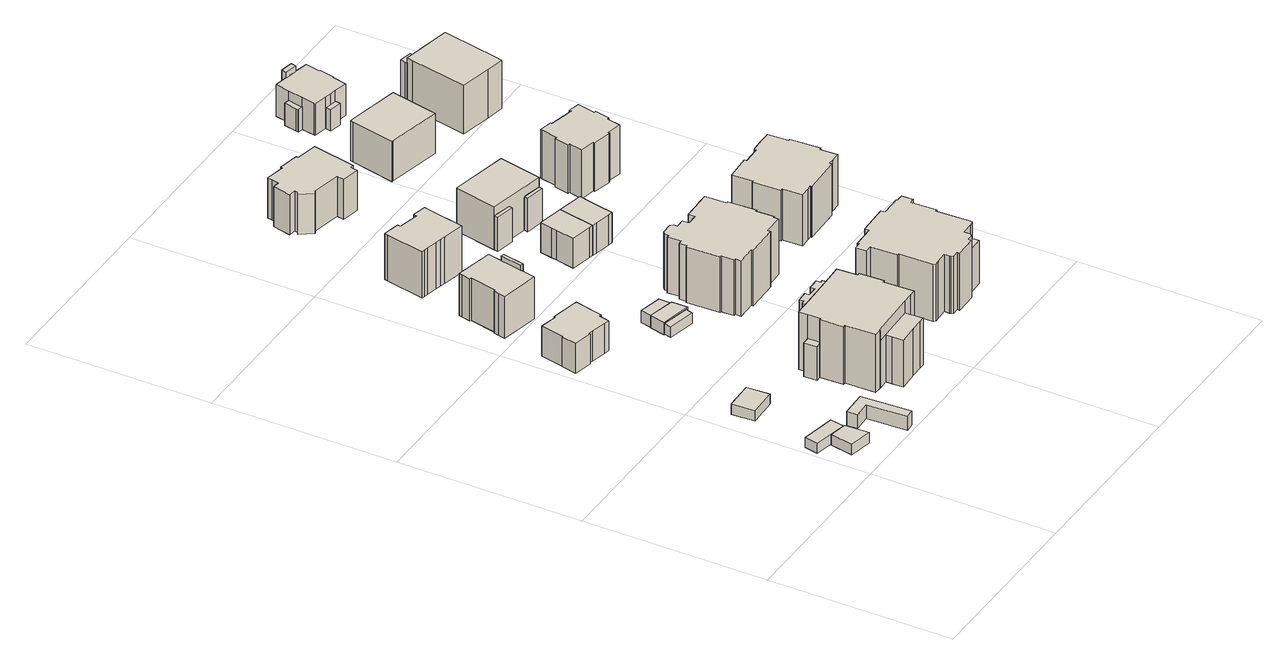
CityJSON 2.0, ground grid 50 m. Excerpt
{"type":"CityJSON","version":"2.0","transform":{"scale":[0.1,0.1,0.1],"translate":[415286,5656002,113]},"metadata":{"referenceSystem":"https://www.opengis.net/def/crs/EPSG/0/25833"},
"CityObjects":{
"building1":{"type":"Building","attributes":{"Dachtyp_tdc":"tdcPolyFlatRoof","Gemeindeschluessel":14612000,"Dachneigung":4.1,"QualitaetDacherkennung":84,"Geometrietyp2DReferenz":"3000","measuredHeight":3.27,"function":"31001_9998","roofType":"2100"},"geometry":[{"type":"Solid","lod":"1","boundaries":[[[[0,1,2,3]],[[4,5,6,7]],[[3,5,4,0]],[[2,6,5,3]],[[1,7,6,2]],[[0,4,7,1]]]]}]},
"building2":{"type":"Building","attributes":{"Dachtyp_tdc":"tdcPolyFlatRoof","Gemeindeschluessel":14612000,"Dachneigung":0,"QualitaetDacherkennung":75,"Geometrietyp2DReferenz":"3000","measuredHeight":2.76,"function":"31001_9998","roofType":"1000"},"geometry":[{"type":"Solid","lod":"1","boundaries":[[[[8,9,10,11]],[[12,13,14,15]],[[11,13,12,8]],[[10,14,13,11]],[[9,15,14,10]],[[8,12,15,9]]]]}]},
"building3":{"type":"Building","attributes":{"Dachtyp_tdc":"tdcPolyFlatRoof","Gemeindeschluessel":14612000,"Dachneigung":4.63,"QualitaetDacherkennung":81,"Geometrietyp2DReferenz":"3000","measuredHeight":4.35,"function":"31001_9998","roofType":"2100"},"geometry":[{"type":"Solid","lod":"1","boundaries":[[[[16,17,18,19,20,21]],[[22,23,24,25,26,27]],[[21,23,22,16]],[[20,24,23,21]],[[19,25,24,20]],[[18,26,25,19]],[[17,27,26,18]],[[16,22,27,17]]]]}]},
"building4":{"type":"Building","attributes":{"Dachtyp_tdc":"tdcPolyFlatRoof","Gemeindeschluessel":14612000,"Dachneigung":0,"QualitaetDacherkennung":76,"Geometrietyp2DReferenz":"3000","measuredHeight":2.89,"function":"31001_9998","roofType":"1000"},"geometry":[{"type":"Solid","lod":"1","boundaries":[[[[28,29,30,31]],[[32,33,34,35]],[[31,33,32,28]],[[30,34,33,31]],[[29,35,34,30]],[[28,32,35,29]]]]}]},
"building5":{"type":"Building","attributes":{"Dachtyp_tdc":"tdcFreeFormRoof","Gemeindeschluessel":14612000,"Dachneigung":2.57,"QualitaetDacherkennung":37,"Geometrietyp2DReferenz":"3000","measuredHeight":10.55,"function":"31001_9998","roofType":"5000"},"geometry":[{"type":"Solid","lod":"1","boundaries":[[[[36,37,38,39,40,41,42,43,44,45,46,47,48,49,50,51]],[[52,53,54,55,56,57,58,59,60,61,62,63,64,65,66,67]],[[51,53,52,36]],[[50,54,53,51]],[[49,55,54,50]],[[48,56,55,49]],[[47,57,56,48]],[[46,58,57,47]],[[45,59,58,46]],[[44,60,59,45]],[[43,61,60,44]],[[42,62,61,43]],[[41,63,62,42]],[[40,64,63,41]],[[39,65,64,40]],[[38,66,65,39]],[[37,67,66,38]],[[36,52,67,37]]]]}]},
"building6":{"type":"Building","attributes":{"Gemeindeschluessel":14612000,"Geometrietyp2DReferenz":"3000","function":"31001_9998","roofType":"9999"},"children":["building6-1","building6-2"]},
"building6-1":{"type":"BuildingPart","attributes":{"Dachtyp_tdc":"tdcPolyFlatRoof","Dachneigung":0,"QualitaetDacherkennung":70,"Geometrietyp2DReferenz":"3000","measuredHeight":13.44,"roofType":"1000"},"parents":["building6"],"geometry":[{"type":"Solid","lod":"1","boundaries":[[[[68,69,70,71,72,73]],[[74,75,76,77,78,79]],[[73,74,79,68]],[[72,75,74,73]],[[71,76,75,72]],[[70,77,76,71]],[[69,78,77,70]],[[68,79,78,69]]]]}]},
"building6-2":{"type":"BuildingPart","attributes":{"Dachtyp_tdc":"tdcCutGableRoof","Dachneigung":0.06,"QualitaetDacherkennung":50,"Geometrietyp2DReferenz":"3000","measuredHeight":13.51,"roofType":"9999"},"parents":["building6"],"geometry":[{"type":"Solid","lod":"1","boundaries":[[[[80,81,82,83,84,85,86,87,88,89,90,91,92,93]],[[94,95,96,97,98,99,79,78,100,101,102,103,104,105]],[[93,95,94,80]],[[92,96,95,93]],[[91,97,96,92]],[[90,98,97,91]],[[89,99,98,90]],[[88,79,99,89]],[[87,78,79,88]],[[86,100,78,87]],[[85,101,100,86]],[[84,102,101,85]],[[83,103,102,84]],[[82,104,103,83]],[[81,105,104,82]],[[80,94,105,81]]]]}]},
"building7":{"type":"Building","attributes":{"Gemeindeschluessel":14612000,"Geometrietyp2DReferenz":"3000","function":"31001_9998","roofType":"9999"},"children":["building7-1","building7-2","building7-3","building7-4","building7-5"]},
"building7-1":{"type":"BuildingPart","attributes":{"Dachtyp_tdc":"tdcPolyFlatRoof","Dachneigung":37.84,"QualitaetDacherkennung":83,"Geometrietyp2DReferenz":"3000","measuredHeight":12.44,"roofType":"2100"},"parents":["building7"],"geometry":[{"type":"Solid","lod":"1","boundaries":[[[[106,107,108,109,110,111]],[[112,113,114,115,116,117]],[[111,113,112,106]],[[110,114,113,111]],[[109,115,114,110]],[[108,116,115,109]],[[107,117,116,108]],[[106,112,117,107]]]]}]},
"building7-2":{"type":"BuildingPart","attributes":{"Dachtyp_tdc":"tdcGableRoof","Dachneigung":49.3,"QualitaetDacherkennung":12,"Geometrietyp2DReferenz":"3000","measuredHeight":11.27,"roofType":"3100"},"parents":["building7"],"geometry":[{"type":"Solid","lod":"1","boundaries":[[[[118,119,120,121,122,123]],[[124,125,126,127,128,129]],[[123,125,124,118]],[[122,126,125,123]],[[121,127,126,122]],[[120,128,127,121]],[[119,129,128,120]],[[118,124,129,119]]]]}]},
"building7-3":{"type":"BuildingPart","attributes":{"Dachtyp_tdc":"tdcCutTentRoof","Dachneigung":45,"QualitaetDacherkennung":58,"Geometrietyp2DReferenz":"3000","measuredHeight":19.89,"roofType":"9999"},"parents":["building7"],"geometry":[{"type":"Solid","lod":"1","boundaries":[[[[130,131,132,133,134,135,136,137,138,139,140,141,142,143,144,145,146,147,148,149,150,151]],[[152,153,154,155,156,157,158,127,126,125,159,160,161,162,115,114,113,163,164,165,166,167]],[[151,153,152,130]],[[150,154,153,151]],[[149,155,154,150]],[[148,156,155,149]],[[147,157,156,148]],[[146,158,157,147]],[[145,127,158,146]],[[144,126,127,145]],[[143,125,126,144]],[[142,159,125,143]],[[141,160,159,142]],[[140,161,160,141]],[[139,162,161,140]],[[138,115,162,139]],[[137,114,115,138]],[[136,113,114,137]],[[135,163,113,136]],[[134,164,163,135]],[[133,165,164,134]],[[132,166,165,133]],[[131,167,166,132]],[[130,152,167,131]]]]}]},
"building7-4":{"type":"BuildingPart","attributes":{"Dachtyp_tdc":"tdcPolyFlatRoof","Dachneigung":43.43,"QualitaetDacherkennung":40,"Geometrietyp2DReferenz":"3000","measuredHeight":17.06,"roofType":"2100"},"parents":["building7"],"geometry":[{"type":"Solid","lod":"1","boundaries":[[[[168,169,170,171,172,173,174,175,176,177,178,179]],[[161,160,180,181,182,183,184,185,186,187,188,189]],[[178,160,161,179]],[[177,180,160,178]],[[176,181,180,177]],[[175,182,181,176]],[[174,183,182,175]],[[173,184,183,174]],[[172,185,184,173]],[[171,186,185,172]],[[170,187,186,171]],[[169,188,187,170]],[[168,189,188,169]],[[179,161,189,168]]]]}]},
"building7-5":{"type":"BuildingPart","attributes":{"Dachtyp_tdc":"tdcGableRoof","Dachneigung":48.22,"QualitaetDacherkennung":22,"Geometrietyp2DReferenz":"3000","measuredHeight":18.07,"roofType":"3100"},"parents":["building7"],"geometry":[{"type":"Solid","lod":"1","boundaries":[[[[190,191,192,193,194,195,196,197,198,199,200]],[[201,154,153,202,152,203,204,205,206,207,208]],[[200,154,201,190]],[[199,153,154,200]],[[198,202,153,199]],[[197,152,202,198]],[[196,203,152,197]],[[195,204,203,196]],[[194,205,204,195]],[[193,206,205,194]],[[192,207,206,193]],[[191,208,207,192]],[[190,201,208,191]]]]}]},
"building8":{"type":"Building","attributes":{"Dachtyp_tdc":"tdcPolyFlatRoof","Gemeindeschluessel":14612000,"Dachneigung":11.46,"QualitaetDacherkennung":45,"Geometrietyp2DReferenz":"3000","measuredHeight":3.14,"function":"31001_9998","roofType":"2100"},"geometry":[{"type":"Solid","lod":"1","boundaries":[[[[209,210,211,212]],[[213,214,215,216]],[[212,214,213,209]],[[211,215,214,212]],[[210,216,215,211]],[[209,213,216,210]]]]}]},
"building9":{"type":"Building","attributes":{"Dachtyp_tdc":"tdcPolyFlatRoof","Gemeindeschluessel":14612000,"Dachneigung":6.28,"QualitaetDacherkennung":81,"Geometrietyp2DReferenz":"3000","measuredHeight":3.77,"function":"31001_9998","roofType":"2100"},"geometry":[{"type":"Solid","lod":"1","boundaries":[[[[217,218,219,220,221,222]],[[223,224,225,226,227,228]],[[222,224,223,217]],[[221,225,224,222]],[[220,226,225,221]],[[219,227,226,220]],[[218,228,227,219]],[[217,223,228,218]]]]}]},
"building10":{"type":"Building","attributes":{"Dachtyp_tdc":"tdcPolyFlatRoof","Gemeindeschluessel":14612000,"Dachneigung":6.52,"QualitaetDacherkennung":81,"Geometrietyp2DReferenz":"3000","measuredHeight":3.59,"function":"31001_9998","roofType":"2100"},"geometry":[{"type":"Solid","lod":"1","boundaries":[[[[229,230,231,232,233]],[[234,235,236,237,238]],[[233,235,234,229]],[[232,236,235,233]],[[231,237,236,232]],[[230,238,237,231]],[[229,234,238,230]]]]}]},
"building11":{"type":"Building","attributes":{"Dachtyp_tdc":"tdcHipRoof","Gemeindeschluessel":14612000,"Dachneigung":35.94,"QualitaetDacherkennung":49,"Geometrietyp2DReferenz":"3000","measuredHeight":15.41,"function":"31001_9998","roofType":"3200"},"geometry":[{"type":"Solid","lod":"1","boundaries":[[[[239,240,241,242,243,244,245,246,247,248,249,250,251,252,253]],[[254,255,256,257,258,259,260,261,262,263,264,265,266,267,268]],[[253,255,254,239]],[[252,256,255,253]],[[251,257,256,252]],[[250,258,257,251]],[[249,259,258,250]],[[248,260,259,249]],[[247,261,260,248]],[[246,262,261,247]],[[245,263,262,246]],[[244,264,263,245]],[[243,265,264,244]],[[242,266,265,243]],[[241,267,266,242]],[[240,268,267,241]],[[239,254,268,240]]]]}]},
"building12":{"type":"Building","attributes":{"Dachtyp_tdc":"tdcFreeFormRoof","Gemeindeschluessel":14612000,"Dachneigung":2.92,"QualitaetDacherkennung":40,"Geometrietyp2DReferenz":"3000","measuredHeight":18.97,"function":"31001_9998","roofType":"5000"},"geometry":[{"type":"Solid","lod":"1","boundaries":[[[[269,270,271,272,273,274,275,276,277,278,279,280,281,282,283,284,285,286,287,288,289,290,291,292,293,294,295,296,297,298,299,300,301,302,303,304]],[[305,306,307,308,309,310,311,312,313,314,315,316,317,318,319,320,321,322,323,324,325,326,327,328,329,330,331,332,333,334,335,336,337,338,339,340]],[[304,306,305,269]],[[303,307,306,304]],[[302,308,307,303]],[[301,309,308,302]],[[300,310,309,301]],[[299,311,310,300]],[[298,312,311,299]],[[297,313,312,298]],[[296,314,313,297]],[[295,315,314,296]],[[294,316,315,295]],[[293,317,316,294]],[[292,318,317,293]],[[291,319,318,292]],[[290,320,319,291]],[[289,321,320,290]],[[288,322,321,289]],[[287,323,322,288]],[[286,324,323,287]],[[285,325,324,286]],[[284,326,325,285]],[[283,327,326,284]],[[282,328,327,283]],[[281,329,328,282]],[[280,330,329,281]],[[279,331,330,280]],[[278,332,331,279]],[[277,333,332,278]],[[276,334,333,277]],[[275,335,334,276]],[[274,336,335,275]],[[273,337,336,274]],[[272,338,337,273]],[[271,339,338,272]],[[270,340,339,271]],[[269,305,340,270]]]]}]},
"building13":{"type":"Building","attributes":{"Dachtyp_tdc":"tdcFreeFormRoof","Gemeindeschluessel":14612000,"Dachneigung":44.09,"QualitaetDacherkennung":74,"Geometrietyp2DReferenz":"3000","measuredHeight":10.98,"function":"31001_9998","roofType":"5000"},"geometry":[{"type":"Solid","lod":"1","boundaries":[[[[341,342,343,344,345,346,347]],[[348,349,350,351,352,353,354]],[[347,349,348,341]],[[346,350,349,347]],[[345,351,350,346]],[[344,352,351,345]],[[343,353,352,344]],[[342,354,353,343]],[[341,348,354,342]]]]}]},
"building14":{"type":"Building","attributes":{"Gemeindeschluessel":14612000,"Dachtyp_tdc":"tdcFreeFormRoof","Dachneigung":37.16,"QualitaetDacherkennung":44,"Geometrietyp2DReferenz":"3000","measuredHeight":19.79,"function":"31001_9998","roofType":"5000"},"geometry":[{"type":"Solid","lod":"1","boundaries":[[[[355,356,357,358,359,360,361,362,363,364,365,366,367,368,369,370,371,372,373,374,375,376,377,378,379,380,381,382,383,384,385,386,387,388,389,390]],[[391,392,393,394,395,396,397,398,399,400,401,402,403,404,405,406,407,408,409,410,411,412,413,414,415,416,417,418,419,420,421,422,423,424,425,426]],[[390,392,391,355]],[[389,393,392,390]],[[388,394,393,389]],[[387,395,394,388]],[[386,396,395,387]],[[385,397,396,386]],[[384,398,397,385]],[[383,399,398,384]],[[382,400,399,383]],[[381,401,400,382]],[[380,402,401,381]],[[379,403,402,380]],[[378,404,403,379]],[[377,405,404,378]],[[376,406,405,377]],[[375,407,406,376]],[[374,408,407,375]],[[373,409,408,374]],[[372,410,409,373]],[[371,411,410,372]],[[370,412,411,371]],[[369,413,412,370]],[[368,414,413,369]],[[367,415,414,368]],[[366,416,415,367]],[[365,417,416,366]],[[364,418,417,365]],[[363,419,418,364]],[[362,420,419,363]],[[361,421,420,362]],[[360,422,421,361]],[[359,423,422,360]],[[358,424,423,359]],[[357,425,424,358]],[[356,426,425,357]],[[355,391,426,356]]]]}]},
"building15":{"type":"Building","attributes":{"Dachtyp_tdc":"tdcFreeFormRoof","Gemeindeschluessel":14612000,"Dachneigung":11.24,"QualitaetDacherkennung":40,"Geometrietyp2DReferenz":"3000","measuredHeight":12.81,"function":"31001_9998","roofType":"5000"},"geometry":[{"type":"Solid","lod":"1","boundaries":[[[[427,428,429,430,431,432,433,434,435,436,437,438,439,440,441,442,443,444,445,446,447,448,449]],[[450,451,452,453,454,455,456,457,458,459,460,461,462,463,464,465,466,467,468,469,470,471,472]],[[449,451,450,427]],[[448,452,451,449]],[[447,453,452,448]],[[446,454,453,447]],[[445,455,454,446]],[[444,456,455,445]],[[443,457,456,444]],[[442,458,457,443]],[[441,459,458,442]],[[440,460,459,441]],[[439,461,460,440]],[[438,462,461,439]],[[437,463,462,438]],[[436,464,463,437]],[[435,465,464,436]],[[434,466,465,435]],[[433,467,466,434]],[[432,468,467,433]],[[431,469,468,432]],[[430,470,469,431]],[[429,471,470,430]],[[428,472,471,429]],[[427,450,472,428]]]]}]},
"building16":{"type":"Building","attributes":{"Dachtyp_tdc":"tdcFreeFormRoof","Gemeindeschluessel":14612000,"Dachneigung":43.73,"QualitaetDacherkennung":71,"Geometrietyp2DReferenz":"3000","measuredHeight":10.92,"function":"31001_9998","roofType":"5000"},"geometry":[{"type":"Solid","lod":"1","boundaries":[[[[473,474,475,476,477,478,344,343]],[[479,353,352,480,481,482,483,484]],[[343,353,479,473]],[[344,352,353,343]],[[478,480,352,344]],[[477,481,480,478]],[[476,482,481,477]],[[475,483,482,476]],[[474,484,483,475]],[[473,479,484,474]]]]}]},
"building17":{"type":"Building","attributes":{"Dachtyp_tdc":"tdcPolyFlatRoof","Gemeindeschluessel":14612000,"Dachneigung":0,"QualitaetDacherkennung":7,"Geometrietyp2DReferenz":"3000","measuredHeight":12.41,"function":"31001_9998","roofType":"1000"},"geometry":[{"type":"Solid","lod":"1","boundaries":[[[[485,486,487,488,489]],[[490,491,492,493,494]],[[489,491,490,485]],[[488,492,491,489]],[[487,493,492,488]],[[486,494,493,487]],[[485,490,494,486]]]]}]},
"building18":{"type":"Building","attributes":{"Gemeindeschluessel":14612000,"Geometrietyp2DReferenz":"3000","function":"31001_9998","roofType":"9999"},"children":["building18-1","building18-2","building18-3"]},
"building18-1":{"type":"BuildingPart","attributes":{"Dachtyp_tdc":"tdcFreeFormRoof","Dachneigung":63.09,"QualitaetDacherkennung":22,"Geometrietyp2DReferenz":"3000","measuredHeight":10.29,"roofType":"5000"},"parents":["building18"],"geometry":[{"type":"Solid","lod":"1","boundaries":[[[[495,496,497,498]],[[499,500,501,502]],[[498,500,499,495]],[[497,501,500,498]],[[496,502,501,497]],[[495,499,502,496]]]]}]},
"building18-2":{"type":"BuildingPart","attributes":{"Dachtyp_tdc":"tdcGableRoof","Dachneigung":16.77,"QualitaetDacherkennung":22,"Geometrietyp2DReferenz":"3000","measuredHeight":10.04,"roofType":"3100"},"parents":["building18"],"geometry":[{"type":"Solid","lod":"1","boundaries":[[[[503,504,505,506]],[[507,508,509,510]],[[506,508,507,503]],[[505,509,508,506]],[[504,510,509,505]],[[503,507,510,504]]]]}]},
"building18-3":{"type":"BuildingPart","attributes":{"Dachtyp_tdc":"tdcGableRoof","Dachneigung":10.03,"QualitaetDacherkennung":70,"Geometrietyp2DReferenz":"3000","measuredHeight":12.88,"roofType":"3100"},"parents":["building18"],"geometry":[{"type":"Solid","lod":"1","boundaries":[[[[511,512,513,514]],[[515,516,509,502]],[[514,516,515,511]],[[513,509,516,514]],[[512,502,509,513]],[[511,515,502,512]]]]}]},
"building19":{"type":"Building","attributes":{"Dachtyp_tdc":"tdcCutGableRoof","Gemeindeschluessel":14612000,"Dachneigung":0.149,"QualitaetDacherkennung":58,"Geometrietyp2DReferenz":"3000","measuredHeight":17.35,"function":"31001_9998","roofType":"9999"},"geometry":[{"type":"Solid","lod":"1","boundaries":[[[[517,518,519,520,521,522,523,524,525,526,527,528,529,530,531,532,533,534,535,536,537,538,539,540,541,542,543,544,545]],[[546,547,548,549,550,551,552,553,554,555,556,557,558,559,560,561,562,563,564,565,566,567,568,569,570,571,572,573,574]],[[545,547,546,517]],[[544,548,547,545]],[[543,549,548,544]],[[542,550,549,543]],[[541,551,550,542]],[[540,552,551,541]],[[539,553,552,540]],[[538,554,553,539]],[[537,555,554,538]],[[536,556,555,537]],[[535,557,556,536]],[[534,558,557,535]],[[533,559,558,534]],[[532,560,559,533]],[[531,561,560,532]],[[530,562,561,531]],[[529,563,562,530]],[[528,564,563,529]],[[527,565,564,528]],[[526,566,565,527]],[[525,567,566,526]],[[524,568,567,525]],[[523,569,568,524]],[[522,570,569,523]],[[521,571,570,522]],[[520,572,571,521]],[[519,573,572,520]],[[518,574,573,519]],[[517,546,574,518]]]]}]},
"building20":{"type":"Building","attributes":{"Dachtyp_tdc":"tdcFreeFormRoof","Gemeindeschluessel":14612000,"Dachneigung":59.15,"QualitaetDacherkennung":68,"Geometrietyp2DReferenz":"3000","measuredHeight":14.3,"function":"31001_9998","roofType":"5000"},"geometry":[{"type":"Solid","lod":"1","boundaries":[[[[575,576,577,578,579,580]],[[581,582,583,584,585,586]],[[580,582,581,575]],[[579,583,582,580]],[[578,584,583,579]],[[577,585,584,578]],[[576,586,585,577]],[[575,581,586,576]]]]}]},
"building21":{"type":"Building","attributes":{"Dachtyp_tdc":"tdcTentRoof","Gemeindeschluessel":14612000,"Dachneigung":12.76,"QualitaetDacherkennung":76,"Geometrietyp2DReferenz":"3000","measuredHeight":14.74,"function":"31001_9998","roofType":"3500"},"geometry":[{"type":"Solid","lod":"1","boundaries":[[[[587,588,589,590,591,592,593,594,595,596,597,598,599,600,601,602,603,604,605,606,607,608,609]],[[610,611,612,613,614,615,616,617,618,619,620,621,622,623,624,625,626,627,628,629,630,631,632]],[[609,611,610,587]],[[608,612,611,609]],[[607,613,612,608]],[[606,614,613,607]],[[605,615,614,606]],[[604,616,615,605]],[[603,617,616,604]],[[602,618,617,603]],[[601,619,618,602]],[[600,620,619,601]],[[599,621,620,600]],[[598,622,621,599]],[[597,623,622,598]],[[596,624,623,597]],[[595,625,624,596]],[[594,626,625,595]],[[593,627,626,594]],[[592,628,627,593]],[[591,629,628,592]],[[590,630,629,591]],[[589,631,630,590]],[[588,632,631,589]],[[587,610,632,588]]]]}]},
"building22":{"type":"Building","attributes":{"Gemeindeschluessel":14612000,"Geometrietyp2DReferenz":"3000","function":"31001_9998","roofType":"9999"},"children":["building22-1","building22-2","building22-3","building22-4"]},
"building22-1":{"type":"BuildingPart","attributes":{"Dachtyp_tdc":"tdcGableRoof","Dachneigung":38.47,"QualitaetDacherkennung":21,"Geometrietyp2DReferenz":"3000","measuredHeight":11.34,"roofType":"3100"},"parents":["building22"],"geometry":[{"type":"Solid","lod":"1","boundaries":[[[[633,634,635,636]],[[637,638,639,640]],[[636,638,637,633]],[[635,639,638,636]],[[634,640,639,635]],[[633,637,640,634]]]]}]},
"building22-2":{"type":"BuildingPart","attributes":{"Dachtyp_tdc":"tdcGableRoof","Dachneigung":35.8,"QualitaetDacherkennung":58,"Geometrietyp2DReferenz":"3000","measuredHeight":11.21,"roofType":"3100"},"parents":["building22"],"geometry":[{"type":"Solid","lod":"1","boundaries":[[[[641,642,643,644,645,646,647,648,649,650,651,652,653,654,655,656,657]],[[658,659,660,661,662,637,663,640,664,665,666,667,668,669,670,671,672]],[[657,659,658,641]],[[656,660,659,657]],[[655,661,660,656]],[[654,662,661,655]],[[653,637,662,654]],[[652,663,637,653]],[[651,640,663,652]],[[650,664,640,651]],[[649,665,664,650]],[[648,666,665,649]],[[647,667,666,648]],[[646,668,667,647]],[[645,669,668,646]],[[644,670,669,645]],[[643,671,670,644]],[[642,672,671,643]],[[641,658,672,642]]]]}]},
"building22-3":{"type":"BuildingPart","attributes":{"Dachtyp_tdc":"tdcGableRoof","Dachneigung":24.29,"QualitaetDacherkennung":15,"Geometrietyp2DReferenz":"3000","measuredHeight":7.27,"roofType":"3100"},"parents":["building22"],"geometry":[{"type":"Solid","lod":"1","boundaries":[[[[673,674,675,676,677,678,679]],[[680,660,681,682,683,684,661]],[[679,680,661,673]],[[678,660,680,679]],[[677,681,660,678]],[[676,682,681,677]],[[675,683,682,676]],[[674,684,683,675]],[[673,661,684,674]]]]}]},
"building22-4":{"type":"BuildingPart","attributes":{"Dachtyp_tdc":"tdcGableRoof","Dachneigung":25.7,"QualitaetDacherkennung":9,"Geometrietyp2DReferenz":"3000","measuredHeight":6.84,"roofType":"3100"},"parents":["building22"],"geometry":[{"type":"Solid","lod":"1","boundaries":[[[[685,686,687,688]],[[670,689,690,672]],[[688,689,670,685]],[[687,690,689,688]],[[686,672,690,687]],[[685,670,672,686]]]]}]},
"building23":{"type":"Building","attributes":{"Gemeindeschluessel":14612000,"Geometrietyp2DReferenz":"3000","function":"31001_9998","roofType":"9999"},"children":["building23-1","building23-2"]},
"building23-1":{"type":"BuildingPart","attributes":{"Dachtyp_tdc":"tdcFreeFormRoof","Dachneigung":67.59,"QualitaetDacherkennung":18,"Geometrietyp2DReferenz":"3000","measuredHeight":14.38,"roofType":"5000"},"parents":["building23"],"geometry":[{"type":"Solid","lod":"1","boundaries":[[[[691,692,693,694,695,696,697,698,699,700]],[[701,702,703,704,705,706,707,708,709,710]],[[700,702,701,691]],[[699,703,702,700]],[[698,704,703,699]],[[697,705,704,698]],[[696,706,705,697]],[[695,707,706,696]],[[694,708,707,695]],[[693,709,708,694]],[[692,710,709,693]],[[691,701,710,692]]]]}]},
"building23-2":{"type":"BuildingPart","attributes":{"Dachtyp_tdc":"tdcCutTentRoof","Dachneigung":18.08,"QualitaetDacherkennung":42,"Geometrietyp2DReferenz":"3000","measuredHeight":15.03,"roofType":"9999"},"parents":["building23"],"geometry":[{"type":"Solid","lod":"1","boundaries":[[[[711,712,713,714,715,716,717,718,719]],[[720,709,708,721,722,723,724,725,726]],[[719,709,720,711]],[[718,708,709,719]],[[717,721,708,718]],[[716,722,721,717]],[[715,723,722,716]],[[714,724,723,715]],[[713,725,724,714]],[[712,726,725,713]],[[711,720,726,712]]]]}]}
},
"vertices":[
[96,123,43],[47,132,43],[35,70,43],[99,58,43],[96,123,13],[99,58,13],[35,70,13],[47,132,13],
[2,145,40],[96,126,40],[103,164,40],[10,182,40],[2,145,12],[10,182,12],[103,164,12],[96,126,12],
[187,115,49],[192,7,49],[217,9,49],[210,145,49],[140,142,49],[141,113,49],[187,115,9],[141,113,9],[140,142,9],[210,145,9],[217,9,9],[192,7,9],
[54,406,33],[57,342,33],[135,346,33],[132,409,33],[54,406,4],[132,409,4],[135,346,4],[57,342,4],
[67,796,96],[80,793,96],[121,784,96],[135,781,96],[141,809,96],[147,808,96],[151,824,96],[165,885,96],[158,887,96],[87,902,96],[86,898,96],[39,908,96],[25,844,96],[24,845,96],[15,803,96],[66,792,96],[67,796,10],[66,792,10],[15,803,10],[24,845,10],[25,844,10],[39,908,10],[86,898,10],[87,902,10],[158,887,10],[165,885,10],[151,824,10],[147,808,10],[141,809,10],[135,781,10],[121,784,10],[80,793,10],
[186,1100,143],[174,1040,143],[183,1039,143],[186,1056,143],[191,1079,143],[195,1098,143],[195,1098,9],[191,1079,9],[186,1056,9],[183,1039,9],[174,1040,9],[186,1100,9],
[88,1126,130],[72,1053,130],[68,1053,130],[65,1039,130],[61,1021,130],[165,999,130],[169,1017,130],[174,1040,130],[186,1100,130],[192,1128,130],[194,1138,130],[91,1160,130],[89,1150,130],[84,1127,130],[88,1126,9],[84,1127,9],[89,1150,9],[91,1160,9],[194,1138,9],[192,1128,9],[169,1017,9],[165,999,9],[61,1021,9],[65,1039,9],[68,1053,9],[72,1053,9],
[510,308,122],[510,343,122],[497,343,122],[488,343,122],[490,307,122],[497,307,122],[510,308,6],[497,307,6],[490,307,6],[488,343,6],[497,343,6],[510,343,6],
[285,330,103],[270,330,103],[271,295,103],[286,296,103],[292,296,103],[291,331,103],[285,330,6],[291,331,6],[292,296,6],[286,296,6],[271,295,6],[270,330,6],
[448,157,172],[449,157,172],[478,158,172],[497,159,172],[494,240,172],[500,241,172],[497,307,172],[490,307,172],[488,343,172],[487,362,172],[442,360,172],[336,356,172],[290,355,172],[291,331,172],[292,296,172],[286,296,172],[288,232,172],[294,233,172],[296,151,172],[296,150,172],[316,150,172],[316,152,172],[448,157,6],[316,152,6],[316,150,6],[296,150,6],[296,151,6],[294,233,6],[288,232,6],[290,355,6],[336,356,6],[442,360,6],[487,362,6],[500,241,6],[494,240,6],[497,159,6],[478,158,6],[449,157,6],
[441,375,163],[433,375,163],[433,387,163],[401,386,163],[401,373,163],[375,373,163],[374,385,163],[345,384,163],[346,372,163],[336,371,163],[336,356,163],[442,360,163],[336,371,6],[346,372,6],[345,384,6],[374,385,6],[375,373,6],[401,373,6],[401,386,6],[433,387,6],[433,375,6],[441,375,6],
[346,151,140],[346,134,140],[347,104,140],[400,107,140],[435,108,140],[450,108,140],[449,138,140],[448,157,140],[398,155,140],[316,152,140],[316,150,140],[346,151,6],[398,155,6],[449,138,6],[450,108,6],[435,108,6],[400,107,6],[347,104,6],[346,134,6],
[254,680,40],[329,664,40],[334,683,40],[258,700,40],[254,680,10],[258,700,10],[334,683,10],[329,664,10],
[334,683,44],[340,682,44],[339,725,44],[336,726,44],[268,742,44],[258,700,44],[334,683,8],[258,700,8],[268,742,8],[336,726,8],[339,725,8],[340,682,8],
[268,742,43],[336,726,43],[337,758,43],[310,764,43],[275,772,43],[268,742,9],[275,772,9],[310,764,9],[337,758,9],[336,726,9],
[164,1264,138],[182,1260,138],[196,1257,138],[255,1244,138],[277,1350,138],[279,1358,138],[242,1366,138],[240,1357,138],[183,1370,138],[185,1378,138],[140,1388,138],[138,1379,138],[116,1274,138],[126,1272,138],[136,1270,138],[164,1264,5],[136,1270,5],[126,1272,5],[116,1274,5],[138,1379,5],[140,1388,5],[185,1378,5],[183,1370,5],[240,1357,5],[242,1366,5],[279,1358,5],[277,1350,5],[255,1244,5],[196,1257,5],[182,1260,5],
[423,779,166],[415,779,166],[418,743,166],[406,742,166],[407,722,166],[402,721,166],[405,630,166],[409,630,166],[410,595,166],[415,595,166],[415,580,166],[466,581,166],[466,576,166],[554,578,166],[554,585,166],[608,586,166],[608,600,166],[612,600,166],[610,649,166],[615,649,166],[612,725,166],[607,725,166],[605,784,166],[580,783,166],[567,783,166],[560,782,166],[544,782,166],[521,781,166],[521,763,166],[492,762,166],[491,781,166],[467,780,166],[467,791,166],[460,798,166],[429,797,166],[423,790,166],[423,779,6],[423,790,6],[429,797,6],[460,798,6],[467,791,6],[467,780,6],[491,781,6],[492,762,6],[521,763,6],[521,781,6],[544,782,6],[560,782,6],[567,783,6],[580,783,6],[605,784,6],[607,725,6],[612,725,6],[615,649,6],[610,649,6],[612,600,6],[608,600,6],[608,586,6],[554,585,6],[554,578,6],[466,576,6],[466,581,6],[415,580,6],[415,595,6],[410,595,6],[409,630,6],[405,630,6],[402,721,6],[407,722,6],[406,742,6],[418,743,6],[415,779,6],
[390,1019,96],[448,1007,96],[459,1005,96],[479,1104,96],[411,1118,96],[404,1084,96],[401,1069,96],[390,1019,10],[401,1069,10],[404,1084,10],[411,1118,10],[479,1104,10],[459,1005,10],[448,1007,10],
[667,387,169],[667,375,169],[607,373,169],[608,369,169],[589,368,169],[590,338,169],[609,339,169],[611,266,169],[616,266,169],[618,175,169],[624,170,169],[634,170,169],[667,172,169],[667,157,169],[667,153,169],[671,149,169],[688,149,169],[688,142,169],[749,144,169],[749,153,169],[765,153,169],[771,160,169],[770,176,169],[804,177,169],[812,177,169],[817,182,169],[813,276,169],[819,277,169],[816,345,169],[829,346,169],[828,377,169],[815,377,169],[808,377,169],[808,380,169],[752,379,169],[751,390,169],[667,387,5],[751,390,5],[752,379,5],[808,380,5],[808,377,5],[815,377,5],[828,377,5],[829,346,5],[816,345,5],[819,277,5],[813,276,5],[817,182,5],[812,177,5],[804,177,5],[770,176,5],[771,160,5],[765,153,5],[749,153,5],[749,144,5],[688,142,5],[688,149,5],[671,149,5],[667,153,5],[667,157,5],[667,172,5],[634,170,5],[624,170,5],[618,175,5],[616,266,5],[611,266,5],[609,339,5],[590,338,5],[589,368,5],[608,369,5],[607,373,5],[667,375,5],
[196,1676,117],[215,1672,117],[214,1664,117],[207,1660,117],[230,1626,117],[239,1630,117],[317,1615,117],[313,1595,117],[361,1585,117],[365,1605,117],[374,1603,117],[398,1721,117],[340,1733,117],[341,1738,117],[324,1742,117],[302,1746,117],[286,1750,117],[284,1744,117],[232,1755,117],[229,1741,117],[225,1722,117],[213,1724,117],[207,1725,117],[196,1676,2],[207,1725,2],[213,1724,2],[225,1722,2],[229,1741,2],[232,1755,2],[284,1744,2],[286,1750,2],[302,1746,2],[324,1742,2],[341,1738,2],[340,1733,2],[398,1721,2],[374,1603,2],[365,1605,2],[361,1585,2],[313,1595,2],[317,1615,2],[239,1630,2],[230,1626,2],[207,1660,2],[214,1664,2],[215,1672,2],
[471,1002,96],[515,993,96],[528,991,96],[538,1041,96],[541,1056,96],[549,1089,96],[471,1002,10],[549,1089,10],[541,1056,10],[538,1041,10],[528,991,10],[515,993,10],
[805,155,131],[804,177,131],[770,176,131],[771,160,131],[765,153,131],[805,155,7],[765,153,7],[771,160,7],[770,176,7],[804,177,7],
[426,1212,101],[375,1223,101],[373,1213,101],[424,1202,101],[426,1212,3],[424,1202,3],[373,1213,3],[375,1223,3],
[478,1190,99],[530,1180,99],[532,1190,99],[481,1201,99],[478,1190,3],[481,1201,3],[532,1190,3],[530,1180,3],
[400,1339,127],[375,1223,127],[532,1190,127],[556,1306,127],[400,1339,3],[556,1306,3],
[882,596,152],[885,597,152],[885,602,152],[899,602,152],[925,603,152],[923,651,152],[929,651,152],[925,733,152],[920,732,152],[917,789,152],[908,788,152],[891,788,152],[884,788,152],[851,786,152],[848,786,152],[848,780,152],[799,778,152],[799,785,152],[760,783,152],[731,781,152],[734,725,152],[729,725,152],[732,648,152],[737,648,152],[739,594,152],[768,596,152],[780,596,152],[780,592,152],[782,592,152],[882,596,6],[782,592,6],[780,592,6],[780,596,6],[768,596,6],[739,594,6],[737,648,6],[732,648,6],[729,725,6],[734,725,6],[731,781,6],[760,783,6],[799,785,6],[799,778,6],[848,780,6],[848,786,6],[851,786,6],[884,788,6],[891,788,6],[908,788,6],[917,789,6],[920,732,6],[925,733,6],[929,651,6],[923,651,6],[925,603,6],[899,602,6],[885,602,6],[885,597,6],
[653,1538,119],[680,1666,119],[531,1698,119],[529,1689,119],[503,1570,119],[506,1570,119],[653,1538,3],[506,1570,3],[503,1570,3],[529,1689,3],[531,1698,3],[680,1666,3],
[744,1120,146],[749,1120,146],[749,1124,146],[789,1115,146],[797,1154,146],[802,1153,146],[811,1192,146],[805,1193,146],[815,1236,146],[816,1242,146],[784,1249,146],[783,1243,146],[716,1258,146],[717,1262,146],[683,1270,146],[682,1265,146],[672,1220,146],[667,1222,146],[659,1182,146],[664,1181,146],[655,1143,146],[696,1135,146],[696,1131,146],[744,1120,6],[696,1131,6],[696,1135,6],[655,1143,6],[664,1181,6],[659,1182,6],[667,1222,6],[672,1220,6],[682,1265,6],[683,1270,6],[717,1262,6],[716,1258,6],[783,1243,6],[784,1249,6],[816,1242,6],[815,1236,6],[805,1193,6],[811,1192,6],[802,1153,6],[797,1154,6],[789,1115,6],[749,1124,6],[749,1120,6],
[635,1929,115],[669,1922,115],[672,1936,115],[638,1943,115],[635,1929,9],[638,1943,9],[672,1936,9],[669,1922,9],
[573,1817,100],[610,1809,100],[627,1805,100],[644,1802,100],[680,1794,100],[689,1833,100],[691,1833,100],[700,1874,100],[697,1875,100],[705,1914,100],[669,1922,100],[652,1925,100],[635,1929,100],[598,1936,100],[590,1897,100],[581,1856,100],[574,1820,100],[573,1817,9],[574,1820,9],[581,1856,9],[590,1897,9],[598,1936,9],[652,1925,9],[705,1914,9],[697,1875,9],[700,1874,9],[691,1833,9],[689,1833,9],[680,1794,9],[644,1802,9],[627,1805,9],[610,1809,9],
[590,1897,73],[575,1900,73],[568,1865,73],[567,1859,73],[568,1858,73],[581,1856,73],[583,1862,73],[583,1862,9],[568,1858,9],[567,1859,9],[568,1865,9],[575,1900,9],
[644,1802,70],[610,1809,70],[607,1794,70],[641,1787,70],[641,1787,9],[607,1794,9],
[791,1697,129],[790,1690,129],[789,1689,129],[874,1672,129],[875,1680,129],[871,1681,129],[851,1685,129],[825,1690,129],[828,1702,129],[793,1709,129],[791,1697,5],[793,1709,5],[828,1702,5],[825,1690,5],[851,1685,5],[871,1681,5],[875,1680,5],[874,1672,5],[789,1689,5],[790,1690,5],
[786,1674,144],[754,1517,144],[840,1499,144],[889,1489,144],[894,1510,144],[922,1646,144],[925,1662,144],[874,1672,144],[789,1689,144],[786,1674,5],[925,1662,5],[922,1646,5],[894,1510,5],[889,1489,5],[840,1499,5],[754,1517,5]
]}
